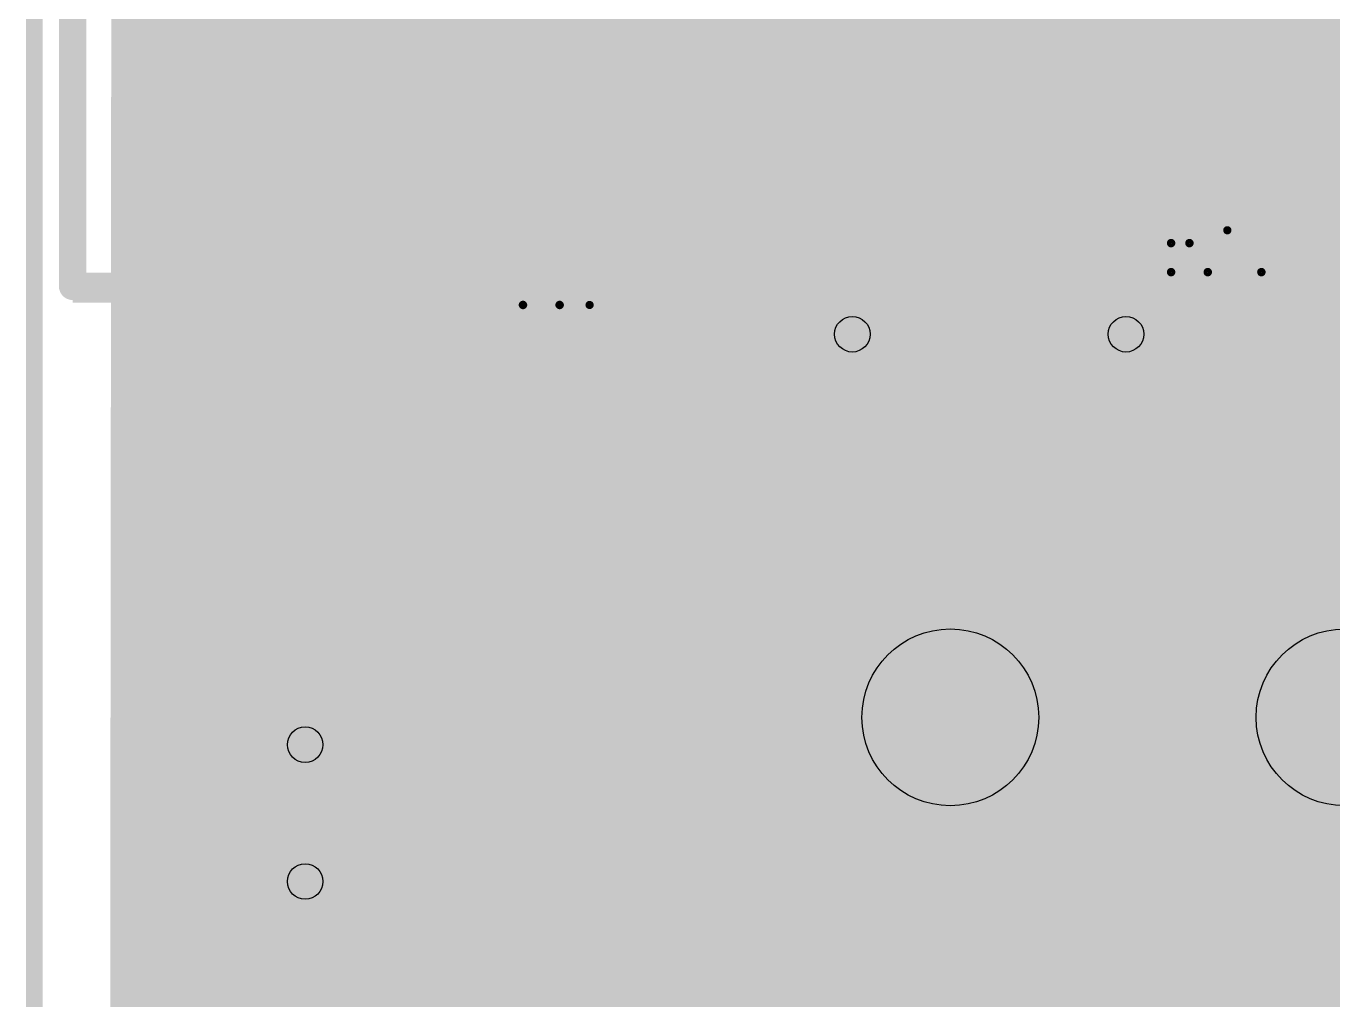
# Model space of a CAD drawing. Extents: x 0 to 1.5, y 0 to 3.74.
# Drawn here: x -0.003 to 0.4746, y 0.7067 to 1.0626 of the extents above; entities that cross this region are included whole.
import ezdxf

# ---------------------------------------------------------------- set-up
doc = ezdxf.new("R2010")
doc.units = 0
for name, color, linetype in [('Board_Outline', 13, 'CONTINUOUS'), ('Bottom', 6, 'CONTINUOUS'), ('Bottom_Mask', 10, 'CONTINUOUS'), ('Drill_Bottom', 8, 'CONTINUOUS'), ('Drill_Top', 7, 'CONTINUOUS'), ('Edge_Bottom', 17, 'CONTINUOUS'), ('Edge_Top', 16, 'CONTINUOUS'), ('Top', 5, 'CONTINUOUS'), ('Top_Mask', 3, 'CONTINUOUS'), ('Top_Paste', 4, 'CONTINUOUS'), ('Top_Silk', 2, 'CONTINUOUS')]:
    doc.layers.add(name, color=color, linetype=linetype)

msp = doc.modelspace()

# ---------------------------------------------------------------- linework, layer by layer
at = {"layer": 'Board_Outline', "linetype": 'CONTINUOUS', "const_width": 0.006}
msp.add_lwpolyline([(0, 0), (1.4961, 0), (1.4961, 3.7402), (0, 3.7402), (0, 0)], dxfattribs=at)
at = {"layer": 'Bottom', "linetype": 'CONTINUOUS', "const_width": 0.025}
for points in [[(0.042, 1.9856), (0.0416, 0.2187)], [(0.0443, 1.0614), (0.5042, 1.0614)], [(0.0443, 1.0365), (0.5043, 1.0365)], [(0.0443, 1.0117), (0.5045, 1.0117)], [(0.0443, 0.9868), (0.5186, 0.9868)], [(0.0443, 0.9619), (0.5405, 0.9619)], [(0.2528, 0.947), (0.2586, 0.9494)], [(0.2586, 0.9494), (0.2647, 0.9505)], [(0.2647, 0.9505), (0.5182, 0.9494)], [(0.1874, 0.8768), (0.2478, 0.9433)], [(0.2478, 0.9433), (0.2528, 0.947)], [(0.0443, 0.9371), (0.2396, 0.9371)], [(0.0442, 0.9122), (0.217, 0.9122)], [(0.2715, 0.9115), (0.2195, 0.8542)], [(0.2937, 0.9114), (0.2715, 0.9115)], [(0.3021, 0.9111), (0.2937, 0.9114)], [(0.5105, 0.9105), (0.3021, 0.9111)], [(0.0442, 0.8873), (0.1944, 0.8873)], [(0.2515, 0.8866), (0.5305, 0.8866)], [(0.1844, 0.8728), (0.1874, 0.8768)], [(0.1818, 0.8672), (0.1844, 0.8728)], [(0.1806, 0.8611), (0.1818, 0.8672)], [(0.0442, 0.8625), (0.1782, 0.8625)], [(0.2289, 0.8618), (0.547, 0.8618)], [(0.1805, 0.7925), (0.1806, 0.8611)], [(0.2195, 0.8542), (0.2191, 0.6549)], [(0.0442, 0.8376), (0.178, 0.8376)], [(0.222, 0.8369), (0.547, 0.8369)], [(0.0442, 0.8127), (0.178, 0.8127)], [(0.222, 0.812), (0.547, 0.812)], [(0.1785, 0.3421), (0.1805, 0.7925)], [(0.0442, 0.7879), (0.178, 0.7879)], [(0.222, 0.7872), (0.547, 0.7872)], [(0.0442, 0.763), (0.178, 0.763)], [(0.222, 0.7623), (0.547, 0.7623)], [(0.0442, 0.7381), (0.178, 0.7381)], [(0.222, 0.7374), (0.5597, 0.7374)], [(0.0442, 0.7132), (0.1779, 0.7132)], [(0.2219, 0.7125), (0.5791, 0.7125)]]:
    msp.add_lwpolyline(points, dxfattribs=at)
at = {"layer": 'Bottom', "linetype": 'CONTINUOUS'}
for points, const_width in [([(0.2523, 0.9494, 1), (0.2648, 0.9494, 1), (0.2523, 0.9494, 1)], 0.0125), ([(0.2523, 0.9494, 1), (0.2648, 0.9494, 1), (0.2523, 0.9494, 1)], 0.0125), ([(0.2585, 0.9505, 1), (0.271, 0.9505, 1), (0.2585, 0.9505, 1)], 0.0125), ([(0.2585, 0.9505, 1), (0.271, 0.9505, 1), (0.2585, 0.9505, 1)], 0.0125), ([(0.3053, 0.95, 1), (0.2927, 0.95, 1), (0.3053, 0.95, 1)], 0.0125), ([(0.4052, 0.95, 1), (0.3927, 0.95, 1), (0.4052, 0.95, 1)], 0.0125), ([(0.2416, 0.9433, 1), (0.2541, 0.9433, 1), (0.2416, 0.9433, 1)], 0.0125), ([(0.2416, 0.9433, 1), (0.2541, 0.9433, 1), (0.2416, 0.9433, 1)], 0.0125), ([(0.2466, 0.947, 1), (0.2591, 0.947, 1), (0.2466, 0.947, 1)], 0.0125), ([(0.2466, 0.947, 1), (0.2591, 0.947, 1), (0.2466, 0.947, 1)], 0.0125), ([(0.2652, 0.9115, 1), (0.2777, 0.9115, 1), (0.2652, 0.9115, 1)], 0.0125), ([(0.2652, 0.9115, 1), (0.2777, 0.9115, 1), (0.2652, 0.9115, 1)], 0.0125), ([(0.2875, 0.9114, 1), (0.3, 0.9114, 1), (0.2875, 0.9114, 1)], 0.0125), ([(0.2875, 0.9114, 1), (0.3, 0.9114, 1), (0.2875, 0.9114, 1)], 0.0125), ([(0.2958, 0.9111, 1), (0.3083, 0.9111, 1), (0.2958, 0.9111, 1)], 0.0125), ([(0.2958, 0.9111, 1), (0.3083, 0.9111, 1), (0.2958, 0.9111, 1)], 0.0125), ([(0.1811, 0.8768, 1), (0.1936, 0.8768, 1), (0.1811, 0.8768, 1)], 0.0125), ([(0.1811, 0.8768, 1), (0.1936, 0.8768, 1), (0.1811, 0.8768, 1)], 0.0125), ([(0.1782, 0.8728, 1), (0.1907, 0.8728, 1), (0.1782, 0.8728, 1)], 0.0125), ([(0.1782, 0.8728, 1), (0.1907, 0.8728, 1), (0.1782, 0.8728, 1)], 0.0125), ([(0.1756, 0.8672, 1), (0.1881, 0.8672, 1), (0.1756, 0.8672, 1)], 0.0125), ([(0.1756, 0.8672, 1), (0.1881, 0.8672, 1), (0.1756, 0.8672, 1)], 0.0125), ([(0.1743, 0.8611, 1), (0.1868, 0.8611, 1), (0.1743, 0.8611, 1)], 0.0125), ([(0.1743, 0.8611, 1), (0.1868, 0.8611, 1), (0.1743, 0.8611, 1)], 0.0125), ([(0.2132, 0.8542, 1), (0.2257, 0.8542, 1), (0.2132, 0.8542, 1)], 0.0125), ([(0.2132, 0.8542, 1), (0.2257, 0.8542, 1), (0.2132, 0.8542, 1)], 0.0125), ([(0.3594, 0.81, 1), (0.3102, 0.81, 1), (0.3594, 0.81, 1)], 0.0492), ([(0.5035, 0.81, 1), (0.4543, 0.81, 1), (0.5035, 0.81, 1)], 0.0492), ([(0.1052, 0.8, 1), (0.0927, 0.8, 1), (0.1052, 0.8, 1)], 0.0125), ([(0.1743, 0.7925, 1), (0.1868, 0.7925, 1), (0.1743, 0.7925, 1)], 0.0125), ([(0.1743, 0.7925, 1), (0.1868, 0.7925, 1), (0.1743, 0.7925, 1)], 0.0125), ([(0.1052, 0.75, 1), (0.0927, 0.75, 1), (0.1052, 0.75, 1)], 0.0125), ([(0.1052, 0.7, 1), (0.0927, 0.7, 1), (0.1052, 0.7, 1)], 0.0125)]:
    msp.add_lwpolyline(points, format="xyb", dxfattribs=dict(at, const_width=const_width))
at = {"layer": 'Bottom_Mask', "linetype": 'CONTINUOUS', "const_width": 0.0532}
for points in [[(0.3614, 0.81, 1), (0.3082, 0.81, 1), (0.3614, 0.81, 1)], [(0.3082, 0.81, 1), (0.3614, 0.81, 1), (0.3082, 0.81, 1)], [(0.5055, 0.81, 1), (0.4523, 0.81, 1), (0.5055, 0.81, 1)], [(0.4523, 0.81, 1), (0.5055, 0.81, 1), (0.4523, 0.81, 1)]]:
    msp.add_lwpolyline(points, format="xyb", dxfattribs=at)
at = {"layer": 'Drill_Bottom'}
for centre, radius in [((0.299, 0.95), 0.0065), ((0.399, 0.95), 0.0065), ((0.3348, 0.81), 0.0323), ((0.4789, 0.81), 0.0323), ((0.099, 0.8), 0.0065), ((0.099, 0.75), 0.0065)]:
    msp.add_circle(centre, radius, dxfattribs=at)
at = {"layer": 'Drill_Top'}
for centre, radius in [((0.299, 0.95), 0.0065), ((0.399, 0.95), 0.0065), ((0.3348, 0.81), 0.0323), ((0.4789, 0.81), 0.0323), ((0.099, 0.8), 0.0065), ((0.099, 0.75), 0.0065)]:
    msp.add_circle(centre, radius, dxfattribs=at)
at = {"layer": 'Edge_Bottom', "linetype": 'CONTINUOUS', "const_width": 0.008}
for points in [[(0.3154, 0.9487), (0.3147, 0.9449), (0.3131, 0.9414), (0.3107, 0.9383), (0.3076, 0.9359), (0.3041, 0.9343), (0.3003, 0.9336), (0.2964, 0.9337), (0.2927, 0.9348), (0.2893, 0.9367), (0.2865, 0.9393), (0.2843, 0.9425), (0.283, 0.9461), (0.2825, 0.95), (0.283, 0.9539), (0.2843, 0.9575), (0.2865, 0.9607), (0.2893, 0.9633), (0.2927, 0.9652), (0.2964, 0.9663), (0.3003, 0.9664), (0.3041, 0.9657), (0.3076, 0.9641), (0.3107, 0.9617), (0.3131, 0.9586), (0.3147, 0.9551), (0.3154, 0.9513), (0.3154, 0.9487)], [(0.4154, 0.9487), (0.4147, 0.9449), (0.4131, 0.9414), (0.4107, 0.9383), (0.4076, 0.9359), (0.4041, 0.9343), (0.4003, 0.9336), (0.3964, 0.9337), (0.3927, 0.9348), (0.3893, 0.9367), (0.3865, 0.9393), (0.3843, 0.9425), (0.383, 0.9461), (0.3825, 0.95), (0.383, 0.9539), (0.3843, 0.9575), (0.3865, 0.9607), (0.3893, 0.9633), (0.3927, 0.9652), (0.3964, 0.9663), (0.4003, 0.9664), (0.4041, 0.9657), (0.4076, 0.9641), (0.4107, 0.9617), (0.4131, 0.9586), (0.4147, 0.9551), (0.4154, 0.9513), (0.4154, 0.9487)], [(0.3879, 0.8058), (0.3866, 0.7976), (0.384, 0.7896), (0.3802, 0.7822), (0.3753, 0.7754), (0.3694, 0.7695), (0.3626, 0.7646), (0.3552, 0.7608), (0.3472, 0.7583), (0.339, 0.757), (0.3307, 0.757), (0.3224, 0.7583), (0.3145, 0.7608), (0.307, 0.7646), (0.3003, 0.7695), (0.2944, 0.7754), (0.2895, 0.7822), (0.2857, 0.7896), (0.2831, 0.7976), (0.2818, 0.8058), (0.2818, 0.8142), (0.2831, 0.8224), (0.2857, 0.8304), (0.2895, 0.8378), (0.2944, 0.8446), (0.3003, 0.8505), (0.307, 0.8554), (0.3145, 0.8592), (0.3224, 0.8617), (0.3307, 0.863), (0.339, 0.863), (0.3472, 0.8617), (0.3552, 0.8592), (0.3626, 0.8554), (0.3694, 0.8505), (0.3753, 0.8446), (0.3802, 0.8378), (0.384, 0.8304), (0.3866, 0.8224), (0.3879, 0.8142), (0.3879, 0.8058)], [(0.4831, 0.757), (0.4747, 0.757), (0.4665, 0.7583), (0.4586, 0.7608), (0.4511, 0.7646), (0.4444, 0.7695), (0.4385, 0.7754), (0.4336, 0.7822), (0.4298, 0.7896), (0.4272, 0.7976), (0.4259, 0.8058), (0.4259, 0.8142), (0.4272, 0.8224), (0.4298, 0.8304), (0.4336, 0.8378), (0.4385, 0.8446), (0.4444, 0.8505), (0.4511, 0.8554), (0.4586, 0.8592), (0.4665, 0.8617), (0.4747, 0.863), (0.4831, 0.863)], [(0.1154, 0.7987), (0.1147, 0.7949), (0.1131, 0.7914), (0.1107, 0.7883), (0.1076, 0.7859), (0.1041, 0.7843), (0.1003, 0.7836), (0.0964, 0.7837), (0.0927, 0.7848), (0.0893, 0.7867), (0.0865, 0.7893), (0.0843, 0.7925), (0.083, 0.7961), (0.0825, 0.8), (0.083, 0.8039), (0.0843, 0.8075), (0.0865, 0.8107), (0.0893, 0.8133), (0.0927, 0.8152), (0.0964, 0.8163), (0.1003, 0.8164), (0.1041, 0.8157), (0.1076, 0.8141), (0.1107, 0.8117), (0.1131, 0.8086), (0.1147, 0.8051), (0.1154, 0.8013), (0.1154, 0.7987)], [(0.1154, 0.7487), (0.1147, 0.7449), (0.1131, 0.7414), (0.1107, 0.7383), (0.1076, 0.7359), (0.1041, 0.7343), (0.1003, 0.7336), (0.0964, 0.7337), (0.0927, 0.7348), (0.0893, 0.7367), (0.0865, 0.7393), (0.0843, 0.7425), (0.083, 0.7461), (0.0825, 0.75), (0.083, 0.7539), (0.0843, 0.7575), (0.0865, 0.7607), (0.0893, 0.7633), (0.0927, 0.7652), (0.0964, 0.7663), (0.1003, 0.7664), (0.1041, 0.7657), (0.1076, 0.7641), (0.1107, 0.7617), (0.1131, 0.7586), (0.1147, 0.7551), (0.1154, 0.7513), (0.1154, 0.7487)], [(0.0825, 0.7), (0.083, 0.7039), (0.0843, 0.7075), (0.0865, 0.7107), (0.0893, 0.7133), (0.0927, 0.7152), (0.0964, 0.7163), (0.1003, 0.7164), (0.1041, 0.7157), (0.1076, 0.7141), (0.1107, 0.7117), (0.1131, 0.7086), (0.1147, 0.7051), (0.1154, 0.7013)]]:
    msp.add_lwpolyline(points, dxfattribs=at)
at = {"layer": 'Edge_Top', "linetype": 'CONTINUOUS', "const_width": 0.008}
for points in [[(0.4874, 1.0151), (0.4655, 1.0151), (0.4655, 0.9956), (0.3985, 0.9956), (0.3985, 1.0548), (0.4655, 1.0548), (0.4655, 1.035), (0.4826, 1.0349)], [(0.3154, 0.9487), (0.3147, 0.9449), (0.3131, 0.9414), (0.3107, 0.9383), (0.3076, 0.9359), (0.3041, 0.9343), (0.3003, 0.9336), (0.2964, 0.9337), (0.2927, 0.9348), (0.2893, 0.9367), (0.2865, 0.9393), (0.2843, 0.9425), (0.283, 0.9461), (0.2825, 0.95), (0.283, 0.9539), (0.2843, 0.9575), (0.2865, 0.9607), (0.2893, 0.9633), (0.2927, 0.9652), (0.2964, 0.9663), (0.3003, 0.9664), (0.3041, 0.9657), (0.3076, 0.9641), (0.3107, 0.9617), (0.3131, 0.9586), (0.3147, 0.9551), (0.3154, 0.9513), (0.3154, 0.9487)], [(0.4154, 0.9487), (0.4147, 0.9449), (0.4131, 0.9414), (0.4107, 0.9383), (0.4076, 0.9359), (0.4041, 0.9343), (0.4003, 0.9336), (0.3964, 0.9337), (0.3927, 0.9348), (0.3893, 0.9367), (0.3865, 0.9393), (0.3843, 0.9425), (0.383, 0.9461), (0.3825, 0.95), (0.383, 0.9539), (0.3843, 0.9575), (0.3865, 0.9607), (0.3893, 0.9633), (0.3927, 0.9652), (0.3964, 0.9663), (0.4003, 0.9664), (0.4041, 0.9657), (0.4076, 0.9641), (0.4107, 0.9617), (0.4131, 0.9586), (0.4147, 0.9551), (0.4154, 0.9513), (0.4154, 0.9487)], [(0.3879, 0.8058), (0.3866, 0.7976), (0.384, 0.7896), (0.3802, 0.7822), (0.3753, 0.7754), (0.3694, 0.7695), (0.3626, 0.7646), (0.3552, 0.7608), (0.3472, 0.7583), (0.339, 0.757), (0.3307, 0.757), (0.3224, 0.7583), (0.3145, 0.7608), (0.307, 0.7646), (0.3003, 0.7695), (0.2944, 0.7754), (0.2895, 0.7822), (0.2857, 0.7896), (0.2831, 0.7976), (0.2818, 0.8058), (0.2818, 0.8142), (0.2831, 0.8224), (0.2857, 0.8304), (0.2895, 0.8378), (0.2944, 0.8446), (0.3003, 0.8505), (0.307, 0.8554), (0.3145, 0.8592), (0.3224, 0.8617), (0.3307, 0.863), (0.339, 0.863), (0.3472, 0.8617), (0.3552, 0.8592), (0.3626, 0.8554), (0.3694, 0.8505), (0.3753, 0.8446), (0.3802, 0.8378), (0.384, 0.8304), (0.3866, 0.8224), (0.3879, 0.8142), (0.3879, 0.8058)], [(0.4831, 0.757), (0.4747, 0.757), (0.4665, 0.7583), (0.4586, 0.7608), (0.4511, 0.7646), (0.4444, 0.7695), (0.4385, 0.7754), (0.4336, 0.7822), (0.4298, 0.7896), (0.4272, 0.7976), (0.4259, 0.8058), (0.4259, 0.8142), (0.4272, 0.8224), (0.4298, 0.8304), (0.4336, 0.8378), (0.4385, 0.8446), (0.4444, 0.8505), (0.4511, 0.8554), (0.4586, 0.8592), (0.4665, 0.8617), (0.4747, 0.863), (0.4831, 0.863)], [(0.1154, 0.7987), (0.1147, 0.7949), (0.1131, 0.7914), (0.1107, 0.7883), (0.1076, 0.7859), (0.1041, 0.7843), (0.1003, 0.7836), (0.0964, 0.7837), (0.0927, 0.7848), (0.0893, 0.7867), (0.0865, 0.7893), (0.0843, 0.7925), (0.083, 0.7961), (0.0825, 0.8), (0.083, 0.8039), (0.0843, 0.8075), (0.0865, 0.8107), (0.0893, 0.8133), (0.0927, 0.8152), (0.0964, 0.8163), (0.1003, 0.8164), (0.1041, 0.8157), (0.1076, 0.8141), (0.1107, 0.8117), (0.1131, 0.8086), (0.1147, 0.8051), (0.1154, 0.8013), (0.1154, 0.7987)], [(0.1154, 0.7487), (0.1147, 0.7449), (0.1131, 0.7414), (0.1107, 0.7383), (0.1076, 0.7359), (0.1041, 0.7343), (0.1003, 0.7336), (0.0964, 0.7337), (0.0927, 0.7348), (0.0893, 0.7367), (0.0865, 0.7393), (0.0843, 0.7425), (0.083, 0.7461), (0.0825, 0.75), (0.083, 0.7539), (0.0843, 0.7575), (0.0865, 0.7607), (0.0893, 0.7633), (0.0927, 0.7652), (0.0964, 0.7663), (0.1003, 0.7664), (0.1041, 0.7657), (0.1076, 0.7641), (0.1107, 0.7617), (0.1131, 0.7586), (0.1147, 0.7551), (0.1154, 0.7513), (0.1154, 0.7487)], [(0.0825, 0.7), (0.083, 0.7039), (0.0843, 0.7075), (0.0865, 0.7107), (0.0893, 0.7133), (0.0927, 0.7152), (0.0964, 0.7163), (0.1003, 0.7164), (0.1041, 0.7157), (0.1076, 0.7141), (0.1107, 0.7117), (0.1131, 0.7086), (0.1147, 0.7051), (0.1154, 0.7013)]]:
    msp.add_lwpolyline(points, dxfattribs=at)
at = {"layer": 'Top', "linetype": 'CONTINUOUS'}
for points, const_width in [([(0.0416, 1.986), (0.0397, 0.2173)], 0.025), ([(0.376, 0.9731), (0.376, 1.1521)], 0.025), ([(0.0431, 1.0604), (0.3735, 1.0604)], 0.025), ([(0.0431, 1.0355), (0.3735, 1.0355)], 0.025), ([(0.4322, 1.025), (0.432, 1.0252)], 0.0118), ([(0.4866, 1.025), (0.4322, 1.025)], 0.0118), ([(0.043, 1.0107), (0.3735, 1.0107)], 0.025), ([(0.043, 0.9858), (0.3735, 0.9858)], 0.025), ([(0.488, 0.9731), (0.376, 0.9731)], 0.025), ([(0.043, 0.9609), (0.7002, 0.9609)], 0.025), ([(0.043, 0.9361), (1.4515, 0.9361)], 0.025), ([(0.043, 0.9112), (1.4515, 0.9112)], 0.025), ([(0.043, 0.8863), (1.4515, 0.8863)], 0.025), ([(0.323, 0.8848), (0.3348, 0.8857)], 0.025), ([(0.3348, 0.8857), (0.3467, 0.8848)], 0.025), ([(0.4671, 0.8848), (0.4789, 0.8857)], 0.025), ([(0.4789, 0.8857), (0.4908, 0.8848)], 0.025), ([(0.3005, 0.8775), (0.3114, 0.882)], 0.025), ([(0.3114, 0.882), (0.323, 0.8848)], 0.025), ([(0.3467, 0.8848), (0.3582, 0.882)], 0.025), ([(0.3582, 0.882), (0.3692, 0.8775)], 0.025), ([(0.4446, 0.8775), (0.4555, 0.882)], 0.025), ([(0.4555, 0.882), (0.4671, 0.8848)], 0.025), ([(0.2903, 0.8712), (0.3005, 0.8775)], 0.025), ([(0.3692, 0.8775), (0.3793, 0.8712)], 0.025), ([(0.4344, 0.8712), (0.4446, 0.8775)], 0.025), ([(0.2813, 0.8635), (0.2903, 0.8712)], 0.025), ([(0.3793, 0.8712), (0.3884, 0.8635)], 0.025), ([(0.4254, 0.8635), (0.4344, 0.8712)], 0.025), ([(0.2736, 0.8545), (0.2813, 0.8635)], 0.025), ([(0.3884, 0.8635), (0.3961, 0.8545)], 0.025), ([(0.4177, 0.8545), (0.4254, 0.8635)], 0.025), ([(0.0429, 0.8615), (0.2768, 0.8615)], 0.025), ([(0.3929, 0.8615), (0.4209, 0.8615)], 0.025), ([(0.2674, 0.8444), (0.2736, 0.8545)], 0.025), ([(0.3961, 0.8545), (0.4023, 0.8444)], 0.025), ([(0.4115, 0.8444), (0.4177, 0.8545)], 0.025), ([(0.2628, 0.8334), (0.2674, 0.8444)], 0.025), ([(0.4023, 0.8444), (0.4069, 0.8332)], 0.025), ([(0.4069, 0.8332), (0.4115, 0.8444)], 0.025), ([(0.0429, 0.8366), (0.2614, 0.8366)], 0.025), ([(0.2601, 0.8218), (0.2628, 0.8334)], 0.025), ([(0.2591, 0.81), (0.2601, 0.8218)], 0.025), ([(0.0429, 0.8117), (0.2567, 0.8117)], 0.025), ([(0.2601, 0.7982), (0.2591, 0.81)], 0.025), ([(0.2628, 0.7866), (0.2601, 0.7982)], 0.025), ([(0.0428, 0.7869), (0.2603, 0.7869)], 0.025), ([(0.2674, 0.7756), (0.2628, 0.7866)], 0.025), ([(0.4068, 0.7866), (0.4023, 0.7756)], 0.025), ([(0.409, 0.781), (0.4068, 0.7866)], 0.025), ([(0.4144, 0.7704), (0.409, 0.781)], 0.025), ([(0.2736, 0.7655), (0.2674, 0.7756)], 0.025), ([(0.4023, 0.7756), (0.3961, 0.7655)], 0.025), ([(0.4214, 0.7608), (0.4144, 0.7704)], 0.025), ([(0.0428, 0.762), (0.2738, 0.762)], 0.025), ([(0.2813, 0.7565), (0.2736, 0.7655)], 0.025), ([(0.3961, 0.7655), (0.3884, 0.7565)], 0.025), ([(0.3958, 0.762), (0.4179, 0.762)], 0.025), ([(0.2903, 0.7488), (0.2813, 0.7565)], 0.025), ([(0.3884, 0.7565), (0.3793, 0.7488)], 0.025), ([(0.4298, 0.7524), (0.4214, 0.7608)], 0.025), ([(0.4394, 0.7455), (0.4298, 0.7524)], 0.025), ([(0.3005, 0.7425), (0.2903, 0.7488)], 0.025), ([(0.3793, 0.7488), (0.3692, 0.7425)], 0.025), ([(0.3114, 0.738), (0.3005, 0.7425)], 0.025), ([(0.3692, 0.7425), (0.3582, 0.738)], 0.025), ([(0.45, 0.7401), (0.4394, 0.7455)], 0.025), ([(0.323, 0.7352), (0.3114, 0.738)], 0.025), ([(0.3582, 0.738), (0.3467, 0.7352)], 0.025), ([(0.4612, 0.7364), (0.45, 0.7401)], 0.025), ([(0.0428, 0.7371), (0.3118, 0.7371)], 0.025), ([(0.3348, 0.7343), (0.323, 0.7352)], 0.025), ([(0.3467, 0.7352), (0.3348, 0.7343)], 0.025), ([(0.3578, 0.7371), (0.456, 0.7371)], 0.025), ([(0.473, 0.7345), (0.4612, 0.7364)], 0.025), ([(0.4849, 0.7345), (0.473, 0.7345)], 0.025), ([(0.4966, 0.7364), (0.4849, 0.7345)], 0.025), ([(0.0428, 0.7122), (1.4514, 0.7122)], 0.025)]:
    msp.add_lwpolyline(points, dxfattribs=dict(at, const_width=const_width))
for points, const_width in [([(0.429, 1.0252, 1), (0.435, 1.0252, 1), (0.429, 1.0252, 1)], 0.0059), ([(0.4292, 1.025, 1), (0.4351, 1.025, 1), (0.4292, 1.025, 1)], 0.0059), ([(0.4292, 1.025, 1), (0.4351, 1.025, 1), (0.4292, 1.025, 1)], 0.0059), ([(0.3697, 0.9731, 1), (0.3822, 0.9731, 1), (0.3697, 0.9731, 1)], 0.0125), ([(0.3697, 0.9731, 1), (0.3822, 0.9731, 1), (0.3697, 0.9731, 1)], 0.0125), ([(0.3053, 0.95, 1), (0.2927, 0.95, 1), (0.3053, 0.95, 1)], 0.0125), ([(0.4052, 0.95, 1), (0.3927, 0.95, 1), (0.4052, 0.95, 1)], 0.0125), ([(0.3286, 0.8857, 1), (0.3411, 0.8857, 1), (0.3286, 0.8857, 1)], 0.0125), ([(0.3286, 0.8857, 1), (0.3411, 0.8857, 1), (0.3286, 0.8857, 1)], 0.0125), ([(0.4727, 0.8857, 1), (0.4852, 0.8857, 1), (0.4727, 0.8857, 1)], 0.0125), ([(0.4727, 0.8857, 1), (0.4852, 0.8857, 1), (0.4727, 0.8857, 1)], 0.0125), ([(0.3052, 0.882, 1), (0.3177, 0.882, 1), (0.3052, 0.882, 1)], 0.0125), ([(0.3052, 0.882, 1), (0.3177, 0.882, 1), (0.3052, 0.882, 1)], 0.0125), ([(0.3167, 0.8848, 1), (0.3292, 0.8848, 1), (0.3167, 0.8848, 1)], 0.0125), ([(0.3167, 0.8848, 1), (0.3292, 0.8848, 1), (0.3167, 0.8848, 1)], 0.0125), ([(0.3404, 0.8848, 1), (0.3529, 0.8848, 1), (0.3404, 0.8848, 1)], 0.0125), ([(0.3404, 0.8848, 1), (0.3529, 0.8848, 1), (0.3404, 0.8848, 1)], 0.0125), ([(0.352, 0.882, 1), (0.3645, 0.882, 1), (0.352, 0.882, 1)], 0.0125), ([(0.352, 0.882, 1), (0.3645, 0.882, 1), (0.352, 0.882, 1)], 0.0125), ([(0.4493, 0.882, 1), (0.4618, 0.882, 1), (0.4493, 0.882, 1)], 0.0125), ([(0.4493, 0.882, 1), (0.4618, 0.882, 1), (0.4493, 0.882, 1)], 0.0125), ([(0.4608, 0.8848, 1), (0.4733, 0.8848, 1), (0.4608, 0.8848, 1)], 0.0125), ([(0.4608, 0.8848, 1), (0.4733, 0.8848, 1), (0.4608, 0.8848, 1)], 0.0125), ([(0.2942, 0.8775, 1), (0.3067, 0.8775, 1), (0.2942, 0.8775, 1)], 0.0125), ([(0.2942, 0.8775, 1), (0.3067, 0.8775, 1), (0.2942, 0.8775, 1)], 0.0125), ([(0.3629, 0.8775, 1), (0.3754, 0.8775, 1), (0.3629, 0.8775, 1)], 0.0125), ([(0.3629, 0.8775, 1), (0.3754, 0.8775, 1), (0.3629, 0.8775, 1)], 0.0125), ([(0.4383, 0.8775, 1), (0.4508, 0.8775, 1), (0.4383, 0.8775, 1)], 0.0125), ([(0.4383, 0.8775, 1), (0.4508, 0.8775, 1), (0.4383, 0.8775, 1)], 0.0125), ([(0.2841, 0.8712, 1), (0.2966, 0.8712, 1), (0.2841, 0.8712, 1)], 0.0125), ([(0.2841, 0.8712, 1), (0.2966, 0.8712, 1), (0.2841, 0.8712, 1)], 0.0125), ([(0.3731, 0.8712, 1), (0.3856, 0.8712, 1), (0.3731, 0.8712, 1)], 0.0125), ([(0.3731, 0.8712, 1), (0.3856, 0.8712, 1), (0.3731, 0.8712, 1)], 0.0125), ([(0.4282, 0.8712, 1), (0.4407, 0.8712, 1), (0.4282, 0.8712, 1)], 0.0125), ([(0.4282, 0.8712, 1), (0.4407, 0.8712, 1), (0.4282, 0.8712, 1)], 0.0125), ([(0.275, 0.8635, 1), (0.2875, 0.8635, 1), (0.275, 0.8635, 1)], 0.0125), ([(0.275, 0.8635, 1), (0.2875, 0.8635, 1), (0.275, 0.8635, 1)], 0.0125), ([(0.3821, 0.8635, 1), (0.3946, 0.8635, 1), (0.3821, 0.8635, 1)], 0.0125), ([(0.3821, 0.8635, 1), (0.3946, 0.8635, 1), (0.3821, 0.8635, 1)], 0.0125), ([(0.4191, 0.8635, 1), (0.4316, 0.8635, 1), (0.4191, 0.8635, 1)], 0.0125), ([(0.4191, 0.8635, 1), (0.4316, 0.8635, 1), (0.4191, 0.8635, 1)], 0.0125), ([(0.2673, 0.8545, 1), (0.2798, 0.8545, 1), (0.2673, 0.8545, 1)], 0.0125), ([(0.2673, 0.8545, 1), (0.2798, 0.8545, 1), (0.2673, 0.8545, 1)], 0.0125), ([(0.3898, 0.8545, 1), (0.4023, 0.8545, 1), (0.3898, 0.8545, 1)], 0.0125), ([(0.3898, 0.8545, 1), (0.4023, 0.8545, 1), (0.3898, 0.8545, 1)], 0.0125), ([(0.4114, 0.8545, 1), (0.4239, 0.8545, 1), (0.4114, 0.8545, 1)], 0.0125), ([(0.4114, 0.8545, 1), (0.4239, 0.8545, 1), (0.4114, 0.8545, 1)], 0.0125), ([(0.2611, 0.8444, 1), (0.2736, 0.8444, 1), (0.2611, 0.8444, 1)], 0.0125), ([(0.2611, 0.8444, 1), (0.2736, 0.8444, 1), (0.2611, 0.8444, 1)], 0.0125), ([(0.3594, 0.81, 1), (0.3102, 0.81, 1), (0.3594, 0.81, 1)], 0.0492), ([(0.396, 0.8444, 1), (0.4085, 0.8444, 1), (0.396, 0.8444, 1)], 0.0125), ([(0.396, 0.8444, 1), (0.4085, 0.8444, 1), (0.396, 0.8444, 1)], 0.0125), ([(0.4052, 0.8444, 1), (0.4177, 0.8444, 1), (0.4052, 0.8444, 1)], 0.0125), ([(0.4052, 0.8444, 1), (0.4177, 0.8444, 1), (0.4052, 0.8444, 1)], 0.0125), ([(0.5035, 0.81, 1), (0.4543, 0.81, 1), (0.5035, 0.81, 1)], 0.0492), ([(0.2566, 0.8334, 1), (0.2691, 0.8334, 1), (0.2566, 0.8334, 1)], 0.0125), ([(0.2566, 0.8334, 1), (0.2691, 0.8334, 1), (0.2566, 0.8334, 1)], 0.0125), ([(0.4006, 0.8332, 1), (0.4131, 0.8332, 1), (0.4006, 0.8332, 1)], 0.0125), ([(0.4006, 0.8332, 1), (0.4131, 0.8332, 1), (0.4006, 0.8332, 1)], 0.0125), ([(0.2538, 0.8218, 1), (0.2663, 0.8218, 1), (0.2538, 0.8218, 1)], 0.0125), ([(0.2538, 0.8218, 1), (0.2663, 0.8218, 1), (0.2538, 0.8218, 1)], 0.0125), ([(0.2529, 0.81, 1), (0.2654, 0.81, 1), (0.2529, 0.81, 1)], 0.0125), ([(0.2529, 0.81, 1), (0.2654, 0.81, 1), (0.2529, 0.81, 1)], 0.0125), ([(0.1052, 0.8, 1), (0.0927, 0.8, 1), (0.1052, 0.8, 1)], 0.0125), ([(0.2538, 0.7982, 1), (0.2663, 0.7982, 1), (0.2538, 0.7982, 1)], 0.0125), ([(0.2538, 0.7982, 1), (0.2663, 0.7982, 1), (0.2538, 0.7982, 1)], 0.0125), ([(0.2566, 0.7866, 1), (0.2691, 0.7866, 1), (0.2566, 0.7866, 1)], 0.0125), ([(0.2566, 0.7866, 1), (0.2691, 0.7866, 1), (0.2566, 0.7866, 1)], 0.0125), ([(0.4006, 0.7866, 1), (0.4131, 0.7866, 1), (0.4006, 0.7866, 1)], 0.0125), ([(0.4006, 0.7866, 1), (0.4131, 0.7866, 1), (0.4006, 0.7866, 1)], 0.0125), ([(0.4027, 0.781, 1), (0.4152, 0.781, 1), (0.4027, 0.781, 1)], 0.0125), ([(0.4027, 0.781, 1), (0.4152, 0.781, 1), (0.4027, 0.781, 1)], 0.0125), ([(0.2611, 0.7756, 1), (0.2736, 0.7756, 1), (0.2611, 0.7756, 1)], 0.0125), ([(0.2611, 0.7756, 1), (0.2736, 0.7756, 1), (0.2611, 0.7756, 1)], 0.0125), ([(0.396, 0.7756, 1), (0.4085, 0.7756, 1), (0.396, 0.7756, 1)], 0.0125), ([(0.396, 0.7756, 1), (0.4085, 0.7756, 1), (0.396, 0.7756, 1)], 0.0125), ([(0.4081, 0.7704, 1), (0.4206, 0.7704, 1), (0.4081, 0.7704, 1)], 0.0125), ([(0.4081, 0.7704, 1), (0.4206, 0.7704, 1), (0.4081, 0.7704, 1)], 0.0125), ([(0.2673, 0.7655, 1), (0.2798, 0.7655, 1), (0.2673, 0.7655, 1)], 0.0125), ([(0.2673, 0.7655, 1), (0.2798, 0.7655, 1), (0.2673, 0.7655, 1)], 0.0125), ([(0.3898, 0.7655, 1), (0.4023, 0.7655, 1), (0.3898, 0.7655, 1)], 0.0125), ([(0.3898, 0.7655, 1), (0.4023, 0.7655, 1), (0.3898, 0.7655, 1)], 0.0125), ([(0.275, 0.7565, 1), (0.2875, 0.7565, 1), (0.275, 0.7565, 1)], 0.0125), ([(0.275, 0.7565, 1), (0.2875, 0.7565, 1), (0.275, 0.7565, 1)], 0.0125), ([(0.3821, 0.7565, 1), (0.3946, 0.7565, 1), (0.3821, 0.7565, 1)], 0.0125), ([(0.3821, 0.7565, 1), (0.3946, 0.7565, 1), (0.3821, 0.7565, 1)], 0.0125), ([(0.4151, 0.7608, 1), (0.4276, 0.7608, 1), (0.4151, 0.7608, 1)], 0.0125), ([(0.4151, 0.7608, 1), (0.4276, 0.7608, 1), (0.4151, 0.7608, 1)], 0.0125), ([(0.4235, 0.7524, 1), (0.436, 0.7524, 1), (0.4235, 0.7524, 1)], 0.0125), ([(0.4235, 0.7524, 1), (0.436, 0.7524, 1), (0.4235, 0.7524, 1)], 0.0125), ([(0.1052, 0.75, 1), (0.0927, 0.75, 1), (0.1052, 0.75, 1)], 0.0125), ([(0.2841, 0.7488, 1), (0.2966, 0.7488, 1), (0.2841, 0.7488, 1)], 0.0125), ([(0.2841, 0.7488, 1), (0.2966, 0.7488, 1), (0.2841, 0.7488, 1)], 0.0125), ([(0.3731, 0.7488, 1), (0.3856, 0.7488, 1), (0.3731, 0.7488, 1)], 0.0125), ([(0.3731, 0.7488, 1), (0.3856, 0.7488, 1), (0.3731, 0.7488, 1)], 0.0125), ([(0.2942, 0.7425, 1), (0.3067, 0.7425, 1), (0.2942, 0.7425, 1)], 0.0125), ([(0.2942, 0.7425, 1), (0.3067, 0.7425, 1), (0.2942, 0.7425, 1)], 0.0125), ([(0.3629, 0.7425, 1), (0.3754, 0.7425, 1), (0.3629, 0.7425, 1)], 0.0125), ([(0.3629, 0.7425, 1), (0.3754, 0.7425, 1), (0.3629, 0.7425, 1)], 0.0125), ([(0.4331, 0.7455, 1), (0.4456, 0.7455, 1), (0.4331, 0.7455, 1)], 0.0125), ([(0.4331, 0.7455, 1), (0.4456, 0.7455, 1), (0.4331, 0.7455, 1)], 0.0125), ([(0.3052, 0.738, 1), (0.3177, 0.738, 1), (0.3052, 0.738, 1)], 0.0125), ([(0.3052, 0.738, 1), (0.3177, 0.738, 1), (0.3052, 0.738, 1)], 0.0125), ([(0.352, 0.738, 1), (0.3645, 0.738, 1), (0.352, 0.738, 1)], 0.0125), ([(0.352, 0.738, 1), (0.3645, 0.738, 1), (0.352, 0.738, 1)], 0.0125), ([(0.4437, 0.7401, 1), (0.4562, 0.7401, 1), (0.4437, 0.7401, 1)], 0.0125), ([(0.4437, 0.7401, 1), (0.4562, 0.7401, 1), (0.4437, 0.7401, 1)], 0.0125), ([(0.3167, 0.7352, 1), (0.3292, 0.7352, 1), (0.3167, 0.7352, 1)], 0.0125), ([(0.3167, 0.7352, 1), (0.3292, 0.7352, 1), (0.3167, 0.7352, 1)], 0.0125), ([(0.3286, 0.7343, 1), (0.3411, 0.7343, 1), (0.3286, 0.7343, 1)], 0.0125), ([(0.3286, 0.7343, 1), (0.3411, 0.7343, 1), (0.3286, 0.7343, 1)], 0.0125), ([(0.3404, 0.7352, 1), (0.3529, 0.7352, 1), (0.3404, 0.7352, 1)], 0.0125), ([(0.3404, 0.7352, 1), (0.3529, 0.7352, 1), (0.3404, 0.7352, 1)], 0.0125), ([(0.455, 0.7364, 1), (0.4675, 0.7364, 1), (0.455, 0.7364, 1)], 0.0125), ([(0.455, 0.7364, 1), (0.4675, 0.7364, 1), (0.455, 0.7364, 1)], 0.0125), ([(0.4667, 0.7345, 1), (0.4792, 0.7345, 1), (0.4667, 0.7345, 1)], 0.0125), ([(0.4667, 0.7345, 1), (0.4792, 0.7345, 1), (0.4667, 0.7345, 1)], 0.0125), ([(0.4786, 0.7345, 1), (0.4911, 0.7345, 1), (0.4786, 0.7345, 1)], 0.0125), ([(0.4786, 0.7345, 1), (0.4911, 0.7345, 1), (0.4786, 0.7345, 1)], 0.0125), ([(0.1052, 0.7, 1), (0.0927, 0.7, 1), (0.1052, 0.7, 1)], 0.0125)]:
    msp.add_lwpolyline(points, format="xyb", dxfattribs=dict(at, const_width=const_width))
at = {"layer": 'Top'}
msp.add_solid([(0.4025, 1.0508), (0.4615, 1.0508), (0.4025, 0.9996), (0.4615, 0.9996)], dxfattribs=at)
at = {"layer": 'Top_Mask', "linetype": 'CONTINUOUS', "const_width": 0.0532}
for points in [[(0.3614, 0.81, 1), (0.3082, 0.81, 1), (0.3614, 0.81, 1)], [(0.3082, 0.81, 1), (0.3614, 0.81, 1), (0.3082, 0.81, 1)], [(0.5055, 0.81, 1), (0.4523, 0.81, 1), (0.5055, 0.81, 1)], [(0.4523, 0.81, 1), (0.5055, 0.81, 1), (0.4523, 0.81, 1)]]:
    msp.add_lwpolyline(points, format="xyb", dxfattribs=at)
at = {"layer": 'Top_Mask'}
msp.add_solid([(0.3985, 1.0548), (0.4655, 1.0548), (0.3985, 0.9956), (0.4655, 0.9956)], dxfattribs=at)
at = {"layer": 'Top_Paste'}
msp.add_solid([(0.4055, 1.0478), (0.4585, 1.0478), (0.4055, 1.0026), (0.4585, 1.0026)], dxfattribs=at)
at = {"layer": 'Top_Silk', "linetype": 'CONTINUOUS'}
for points, const_width in [([(0.014, 1.7628), (0.014, 0.9675)], 0.01), ([(0.3762, 0.9675), (0.3762, 1.7628)], 0.01), ([(0.014, 1.7618), (0.014, 0.9665)], 0.01), ([(0.3762, 0.9665), (0.3762, 1.7618)], 0.01), ([(0.4155, 0.9833), (0.4241, 0.9833), (0.427, 0.9842), (0.428, 0.9852), (0.4289, 0.9871), (0.4289, 0.989), (0.428, 0.9909), (0.427, 0.9919), (0.4241, 0.9928), (0.4155, 0.9928), (0.4155, 0.9727)], 0.0031), ([(0.4361, 0.988), (0.4361, 0.989), (0.437, 0.9909), (0.438, 0.9919), (0.4399, 0.9928), (0.4437, 0.9928), (0.4456, 0.9919), (0.4466, 0.9909), (0.4475, 0.989), (0.4475, 0.9871), (0.4466, 0.9852), (0.4447, 0.9823), (0.4351, 0.9727), (0.4485, 0.9727)], 0.0031), ([(0.4222, 0.9833), (0.4289, 0.9727)], 0.0031), ([(0.014, 0.9675), (0.3762, 0.9675)], 0.01), ([(0.014, 0.9665), (0.3762, 0.9665)], 0.01), ([(0.1786, 0.9607), (0.1786, 0.9464), (0.1795, 0.9435), (0.1815, 0.9416), (0.1843, 0.9406), (0.1862, 0.9406), (0.1891, 0.9416), (0.191, 0.9435), (0.192, 0.9464), (0.192, 0.9607)], 0.0031), ([(0.2029, 0.9607), (0.2001, 0.9598), (0.1991, 0.9579), (0.1991, 0.9559), (0.2001, 0.954), (0.202, 0.9531), (0.2058, 0.9521), (0.2087, 0.9512), (0.2106, 0.9492), (0.2115, 0.9473), (0.2115, 0.9445), (0.2106, 0.9426), (0.2096, 0.9416), (0.2068, 0.9406), (0.2029, 0.9406), (0.2001, 0.9416), (0.1991, 0.9426), (0.1982, 0.9445), (0.1982, 0.9473), (0.1991, 0.9492), (0.201, 0.9512), (0.2039, 0.9521), (0.2077, 0.9531), (0.2096, 0.954), (0.2106, 0.9559), (0.2106, 0.9579), (0.2096, 0.9598), (0.2068, 0.9607), (0.2029, 0.9607)], 0.0031), ([(0.874, 0.885), (0.249, 0.885)], 0.01), ([(0.249, 0.885), (0.249, 0.735)], 0.01), ([(0.249, 0.735), (0.874, 0.735)], 0.01), ([(0.3152, 0.7096), (0.3209, 0.7125), (0.3296, 0.721), (0.3296, 0.6608)], 0.0093), ([(0.4528, 0.6608), (0.4298, 0.7211), (0.4068, 0.6608)], 0.0093), ([(0.3825, 0.721), (0.3539, 0.721), (0.351, 0.6952), (0.3539, 0.6981), (0.3625, 0.701), (0.371, 0.701), (0.3797, 0.6981), (0.3854, 0.6924), (0.3883, 0.6838), (0.3883, 0.6781), (0.3854, 0.6694), (0.3797, 0.6637), (0.371, 0.6608), (0.3625, 0.6608), (0.3539, 0.6637), (0.351, 0.6666), (0.3481, 0.6723)], 0.0093)]:
    msp.add_lwpolyline(points, dxfattribs=dict(at, const_width=const_width))
for points, const_width in [([(0.4353, 0.988, 1), (0.4368, 0.988, 1), (0.4353, 0.988, 1)], 0.0015), ([(0.4147, 0.9833, 1), (0.4163, 0.9833, 1), (0.4147, 0.9833, 1)], 0.0015), ([(0.4214, 0.9833, 1), (0.423, 0.9833, 1), (0.4214, 0.9833, 1)], 0.0015), ([(0.0115, 0.9675, 1), (0.0165, 0.9675, 1), (0.0115, 0.9675, 1)], 0.005), ([(0.0115, 0.9675, 1), (0.0165, 0.9675, 1), (0.0115, 0.9675, 1)], 0.005), ([(0.3737, 0.9675, 1), (0.3787, 0.9675, 1), (0.3737, 0.9675, 1)], 0.005), ([(0.3737, 0.9675, 1), (0.3787, 0.9675, 1), (0.3737, 0.9675, 1)], 0.005), ([(0.4147, 0.9727, 1), (0.4163, 0.9727, 1), (0.4147, 0.9727, 1)], 0.0015), ([(0.4281, 0.9727, 1), (0.4297, 0.9727, 1), (0.4281, 0.9727, 1)], 0.0015), ([(0.4477, 0.9727, 1), (0.4493, 0.9727, 1), (0.4477, 0.9727, 1)], 0.0015), ([(0.1778, 0.9607, 1), (0.1794, 0.9607, 1), (0.1778, 0.9607, 1)], 0.0015), ([(0.1912, 0.9607, 1), (0.1928, 0.9607, 1), (0.1912, 0.9607, 1)], 0.0015), ([(0.2022, 0.9607, 1), (0.2037, 0.9607, 1), (0.2022, 0.9607, 1)], 0.0015), ([(0.2465, 0.885, 1), (0.2515, 0.885, 1), (0.2465, 0.885, 1)], 0.005), ([(0.2465, 0.885, 1), (0.2515, 0.885, 1), (0.2465, 0.885, 1)], 0.005), ([(0.2465, 0.735, 1), (0.2515, 0.735, 1), (0.2465, 0.735, 1)], 0.005), ([(0.2465, 0.735, 1), (0.2515, 0.735, 1), (0.2465, 0.735, 1)], 0.005), ([(0.3802, 0.721, 1), (0.3848, 0.721, 1), (0.3802, 0.721, 1)], 0.0046), ([(0.3129, 0.7096, 1), (0.3175, 0.7096, 1), (0.3129, 0.7096, 1)], 0.0046)]:
    msp.add_lwpolyline(points, format="xyb", dxfattribs=dict(at, const_width=const_width))

doc.saveas('drawing.dxf')
